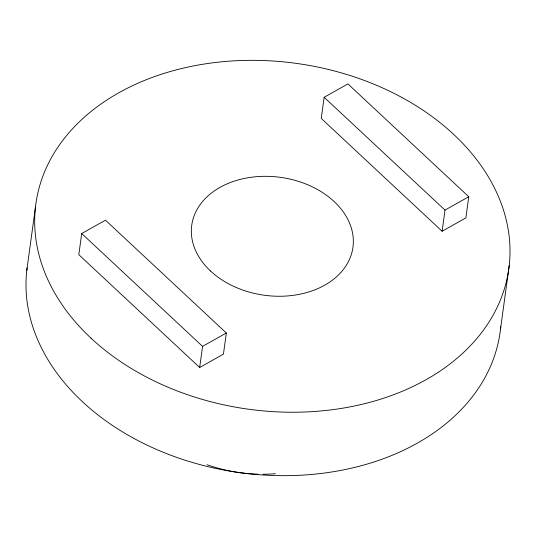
<?xml version="1.0" encoding="UTF-8"?>
<svg xmlns="http://www.w3.org/2000/svg" width="536" height="536" viewBox="0 0 536 536"><rect width="100%" height="100%" fill="white"/><g stroke="black" fill="none" stroke-linecap="round" stroke-linejoin="round"><path stroke-width="0.8" d="M26.8 270.345L35.49 206.916M81.707 233.542L78.812 254.687L199.667 367.508L223.438 354.149L226.333 333.01L105.478 220.182L81.707 233.542L202.561 346.37L199.667 367.508M324.146 97.284L321.252 118.423L442.106 231.25L465.878 217.891L468.772 196.745L347.918 83.924L324.146 97.284L445.001 210.105L442.106 231.25M500.51 329.084L509.2 265.655M202.561 346.37L226.333 333.01M445.001 210.105L468.772 196.745M275.424 473.717A122.027 89.244 7.8 0 1 263.002 474.239M257.963 474.179A122.027 89.244 7.8 0 1 207.077 464.705M500.765 326.625A238.688 174.562 7.8 0 1 244.094 473.201A238.688 174.562 7.8 0 1 27.102 267.893M210.548 271.022A81.351 59.496 7.8 0 0 348.594 261.26A81.351 59.496 7.8 0 0 257.89 176.579A81.351 59.496 7.8 0 0 210.548 271.022M91.033 338.196A238.688 174.562 7.8 0 0 496.068 309.56A238.688 174.562 7.8 0 0 229.937 61.111A238.688 174.562 7.8 0 0 91.033 338.196"/></g></svg>
